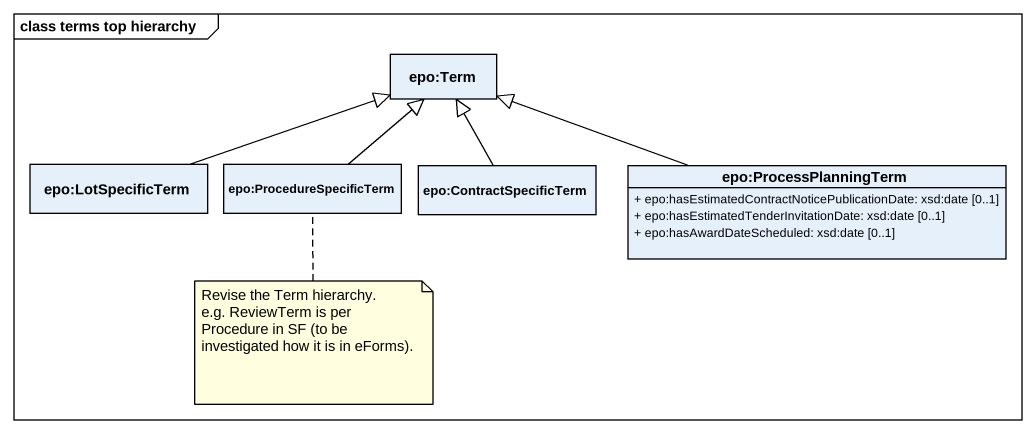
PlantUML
@startuml
mainframe class terms top hierarchy
hide circle
hide empty members
skinparam classAttributeIconSize 0
class "epo:Term" as epo_Term
class "epo:LotSpecificTerm" as epo_LotSpecificTerm
class "epo:ProcedureSpecificTerm" as epo_ProcedureSpecificTerm
class "epo:ContractSpecificTerm" as epo_ContractSpecificTerm
class "epo:ProcessPlanningTerm" as epo_ProcessPlanningTerm {
  + epo:hasEstimatedContractNoticePublicationDate: xsd:date [0..1]
  + epo:hasEstimatedTenderInvitationDate: xsd:date [0..1]
  + epo:hasAwardDateScheduled: xsd:date [0..1]
}
epo_LotSpecificTerm -right-|> epo_Term
epo_ProcedureSpecificTerm -up-|> epo_Term
epo_ContractSpecificTerm -up-|> epo_Term
epo_ProcessPlanningTerm -left-|> epo_Term
note bottom of epo_ProcedureSpecificTerm
  Revise the Term hierarchy.
  e.g. ReviewTerm is per Procedure in SF (to be investigated how it is in eForms).
end note
@enduml
